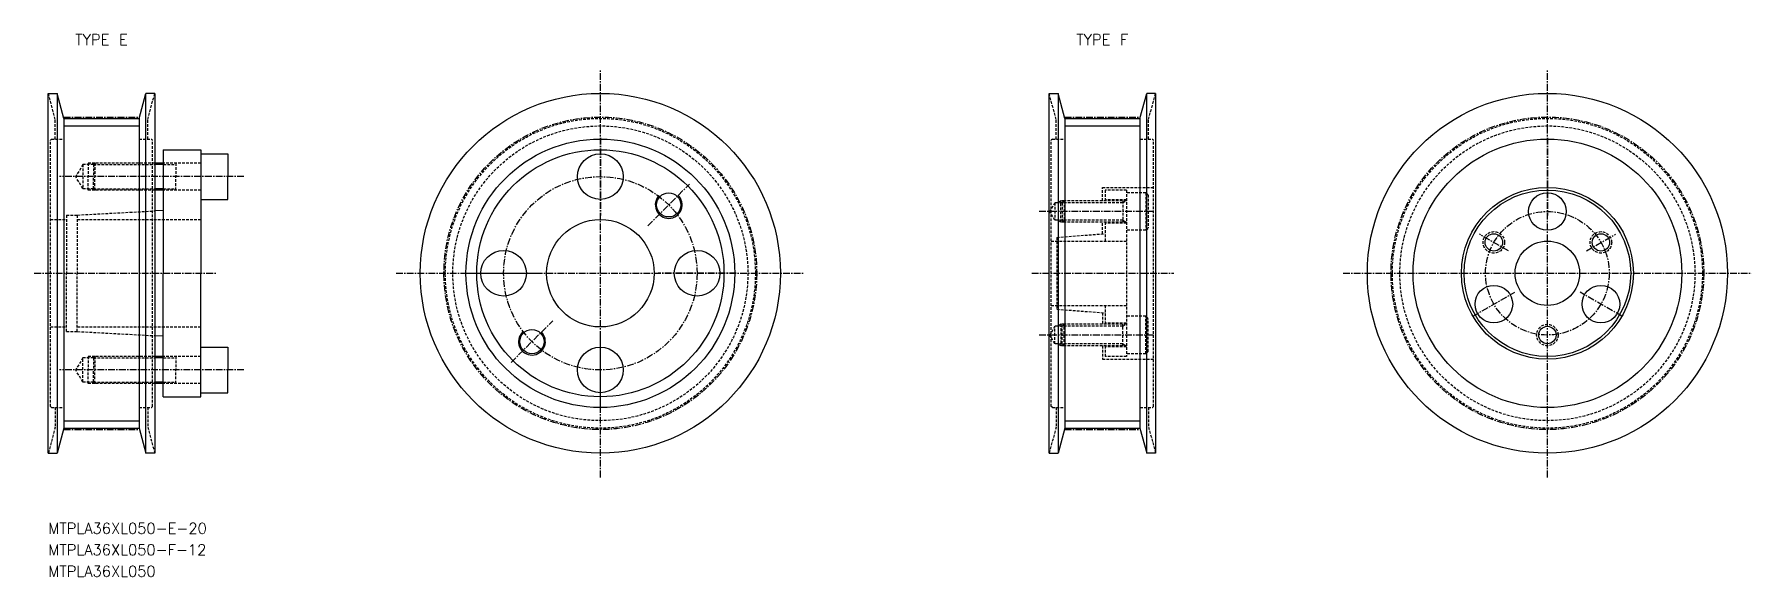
# Model space of a CAD drawing. Extents: x -2 to 317, y 55 to 156.
import ezdxf
from ezdxf.enums import TextEntityAlignment as Align

# ---------------------------------------------------------------- set-up
doc = ezdxf.new("R2010")
doc.units = 0
doc.linetypes.add('CENTER', pattern=[2, 1.25, -0.25, 0.25, -0.25])
doc.linetypes.add('DASHED', pattern=[0.75, 0.5, -0.25])
doc.layers.get('0').update_dxf_attribs({"linetype": 'CONTINUOUS'})
doc.layers.add('CENTER', color=1, linetype='CENTER')
doc.styles.add('MISUMI', font='txt.shx')

msp = doc.modelspace()

# ---------------------------------------------------------------- linework, layer by layer
at = {"color": 3, "linetype": 'DASHED'}
for p, q in [((1.87, 140.24), (0.57, 145.1)), ((19.07, 140.24), (20.38, 145.1)), ((188.08, 140.24), (186.78, 145.1)), ((205.28, 140.24), (206.58, 145.1)), ((1.87, 136.6), (1.87, 140.24)), ((19.07, 136.6), (19.07, 140.24)), ((188.08, 136.6), (188.08, 140.24)), ((205.28, 136.6), (205.28, 140.24)), ((1.17, 136.6), (0.97, 136.4)), ((0.97, 86.8), (0.97, 136.4)), ((1.17, 136.6), (3.47, 136.6)), ((17.47, 136.6), (19.77, 136.6)), ((19.77, 136.6), (19.97, 136.4)), ((19.97, 86.8), (19.97, 136.4)), ((187.38, 136.6), (187.18, 136.4)), ((187.18, 86.8), (187.18, 136.4)), ((187.38, 136.6), (189.68, 136.6)), ((203.68, 136.6), (205.98, 136.6)), ((205.98, 136.6), (206.18, 136.4)), ((206.18, 86.8), (206.18, 136.4)), ((6.97, 131.85), (5.67, 129.6)), ((6.97, 131.85), (6.97, 127.35)), ((8.97, 131.85), (6.97, 131.85)), ((7.97, 132.1), (7.97, 129.6)), ((9.22, 132.1), (7.97, 132.1)), ((9.22, 132.1), (8.97, 131.85)), ((8.97, 131.85), (20.38, 131.85)), ((8.97, 131.85), (8.97, 129.6)), ((20.38, 132.1), (9.22, 132.1)), ((9.22, 132.1), (9.22, 129.6)), ((28.97, 132.1), (21.97, 132.1)), ((21.97, 131.85), (24.31, 131.85)), ((24.31, 132.1), (24.31, 129.6)), ((6.97, 127.35), (5.67, 129.6)), ((7.97, 127.1), (7.97, 129.6)), ((8.97, 127.35), (8.97, 129.6)), ((9.22, 127.1), (9.22, 129.6)), ((24.31, 127.1), (24.31, 129.6)), ((8.97, 127.35), (6.97, 127.35)), ((9.22, 127.1), (7.97, 127.1)), ((8.97, 127.35), (20.38, 127.35)), ((9.22, 127.1), (8.97, 127.35)), ((20.38, 127.1), (9.22, 127.1)), ((21.97, 127.35), (24.31, 127.35)), ((28.97, 127.1), (21.97, 127.1)), ((187.86, 124.72), (186.93, 123.1)), ((187.86, 124.72), (187.86, 121.48)), ((189.18, 124.72), (187.86, 124.72)), ((188.97, 125.1), (188.31, 124.72)), ((188.97, 121.1), (188.97, 125.1)), ((189.56, 125.1), (188.97, 125.1)), ((189.18, 124.72), (189.56, 125.1)), ((200.48, 124.72), (189.18, 124.72)), ((189.18, 124.72), (189.18, 121.48)), ((201.18, 125.1), (189.56, 125.1)), ((189.56, 125.1), (189.56, 121.1)), ((196.68, 127.6), (206.18, 127.6)), ((196.68, 125.1), (196.68, 127.6)), ((201.18, 127.1), (197.18, 127.1)), ((197.18, 127.1), (197.18, 125.1)), ((201.18, 125.3), (197.18, 125.3)), ((200.48, 125.1), (200.48, 121.1)), ((200.48, 124.72), (201.14, 125.1)), ((201.18, 127.1), (201.18, 96.1)), ((204.78, 126.6), (201.18, 126.6)), ((204.78, 126.6), (204.78, 119.6)), ((204.78, 126.6), (205.18, 126.2)), ((205.18, 126.2), (205.18, 120)), ((0.97, 121.6), (3.97, 121.6)), ((3.97, 122.45), (3.97, 111.6)), ((3.97, 122.45), (5.97, 122.45)), ((5.97, 122.45), (20.38, 123.21)), ((5.97, 122.45), (5.97, 111.6)), ((5.97, 121.6), (28.97, 121.6)), ((187.86, 121.48), (186.93, 123.1)), ((189.18, 121.48), (187.86, 121.48)), ((188.97, 121.1), (188.31, 121.48)), ((200.48, 121.48), (189.18, 121.48)), ((189.56, 121.1), (189.18, 121.48)), ((200.48, 121.48), (201.14, 121.1)), ((188.18, 118.29), (197.18, 118.97)), ((188.18, 118.29), (188.18, 104.91)), ((189.56, 121.1), (188.97, 121.1)), ((201.18, 121.1), (189.56, 121.1)), ((196.68, 118.94), (196.68, 121.1)), ((197.18, 121.1), (197.18, 117.6)), ((201.18, 120.9), (197.18, 120.9)), ((204.78, 119.6), (201.18, 119.6)), ((204.78, 119.6), (205.18, 120)), ((187.18, 117.6), (201.18, 117.6)), ((3.97, 100.75), (3.97, 111.6)), ((5.97, 100.75), (5.97, 111.6)), ((187.18, 105.6), (201.18, 105.6)), ((197.18, 105.6), (197.18, 102.1)), ((188.18, 104.91), (197.18, 104.22)), ((196.68, 104.26), (196.68, 102.1)), ((201.18, 102.3), (197.18, 102.3)), ((204.78, 103.6), (201.18, 103.6)), ((204.78, 96.6), (204.78, 103.6)), ((204.78, 103.6), (205.18, 103.2)), ((205.18, 97), (205.18, 103.2)), ((0.97, 101.6), (3.97, 101.6)), ((3.97, 100.75), (5.97, 100.75)), ((5.97, 101.6), (28.97, 101.6)), ((5.97, 100.75), (20.38, 99.98)), ((187.86, 101.72), (186.93, 100.1)), ((187.86, 98.48), (186.93, 100.1)), ((187.86, 98.48), (187.86, 101.72)), ((189.18, 101.72), (187.86, 101.72)), ((188.97, 102.1), (188.31, 101.72)), ((188.97, 102.1), (188.97, 98.1)), ((189.56, 102.1), (188.97, 102.1)), ((189.56, 102.1), (189.18, 101.72)), ((200.48, 101.72), (189.18, 101.72)), ((189.18, 98.48), (189.18, 101.72)), ((201.18, 102.1), (189.56, 102.1)), ((189.56, 98.1), (189.56, 102.1)), ((200.48, 98.1), (200.48, 102.1)), ((200.48, 101.72), (201.14, 102.1)), ((7.97, 96.1), (7.97, 93.6)), ((9.22, 96.1), (7.97, 96.1)), ((9.22, 96.1), (8.97, 95.85)), ((9.22, 96.1), (9.22, 93.6)), ((20.38, 96.1), (9.22, 96.1)), ((28.97, 96.1), (21.97, 96.1)), ((24.31, 96.1), (24.31, 93.6)), ((189.18, 98.48), (187.86, 98.48)), ((188.97, 98.1), (188.31, 98.48)), ((189.56, 98.1), (188.97, 98.1)), ((200.48, 98.48), (189.18, 98.48)), ((189.18, 98.48), (189.56, 98.1)), ((201.18, 98.1), (189.56, 98.1)), ((196.68, 98.1), (196.68, 95.6)), ((197.18, 98.1), (197.18, 96.1)), ((201.18, 97.9), (197.18, 97.9)), ((201.18, 96.1), (197.18, 96.1)), ((200.48, 98.48), (201.14, 98.1)), ((204.78, 96.6), (201.18, 96.6)), ((204.78, 96.6), (205.18, 97)), ((6.97, 95.85), (5.67, 93.6)), ((6.97, 91.35), (5.67, 93.6)), ((6.97, 91.35), (6.97, 95.85)), ((8.97, 95.85), (6.97, 95.85)), ((7.97, 91.1), (7.97, 93.6)), ((8.97, 95.85), (8.97, 93.6)), ((8.97, 95.85), (20.38, 95.85)), ((8.97, 91.35), (8.97, 93.6)), ((9.22, 91.1), (9.22, 93.6)), ((21.97, 95.85), (24.31, 95.85)), ((24.31, 91.1), (24.31, 93.6)), ((196.68, 95.6), (206.18, 95.6)), ((8.97, 91.35), (6.97, 91.35)), ((9.22, 91.1), (7.97, 91.1)), ((8.97, 91.35), (20.38, 91.35)), ((9.22, 91.1), (8.97, 91.35)), ((20.38, 91.1), (9.22, 91.1)), ((21.97, 91.35), (24.31, 91.35)), ((28.97, 91.1), (21.97, 91.1)), ((1.17, 86.6), (0.97, 86.8)), ((1.17, 86.6), (3.47, 86.6)), ((1.87, 86.6), (1.87, 82.96)), ((17.47, 86.6), (19.77, 86.6)), ((19.07, 86.6), (19.07, 82.96)), ((19.77, 86.6), (19.97, 86.8)), ((187.38, 86.6), (187.18, 86.8)), ((187.38, 86.6), (189.68, 86.6)), ((188.08, 86.6), (188.08, 82.96)), ((203.68, 86.6), (205.98, 86.6)), ((205.28, 86.6), (205.28, 82.96)), ((205.98, 86.6), (206.18, 86.8)), ((1.87, 82.96), (0.57, 78.1)), ((19.07, 82.96), (20.38, 78.1)), ((188.08, 82.96), (186.78, 78.1)), ((205.28, 82.96), (206.58, 78.1))]:
    msp.add_line(p, q, dxfattribs=at)
at = {"color": 7, "linetype": 'CONTINUOUS'}
for p, q in [((0.57, 145.1), (2.23, 145.1)), ((0.57, 78.1), (0.57, 145.1)), ((3.47, 140.45), (2.23, 145.1)), ((2.23, 145.1), (2.23, 78.1)), ((17.47, 140.45), (18.72, 145.1)), ((20.38, 145.1), (18.72, 145.1)), ((18.72, 78.1), (18.72, 145.1)), ((20.38, 145.1), (20.38, 78.1)), ((186.78, 145.1), (188.43, 145.1)), ((186.78, 78.1), (186.78, 145.1)), ((189.68, 140.45), (188.43, 145.1)), ((188.43, 145.1), (188.43, 78.1)), ((203.68, 140.45), (204.93, 145.1)), ((206.58, 145.1), (204.93, 145.1)), ((204.93, 78.1), (204.93, 145.1)), ((206.58, 145.1), (206.58, 78.1)), ((3.47, 140.45), (17.47, 140.45)), ((3.47, 140.45), (3.47, 82.75)), ((17.47, 140.45), (17.47, 82.75)), ((189.68, 140.45), (203.68, 140.45)), ((189.68, 140.45), (189.68, 82.75)), ((203.68, 140.45), (203.68, 82.75)), ((21.97, 134.6), (28.97, 134.6)), ((21.97, 134.6), (21.97, 132.1)), ((28.97, 134.6), (28.97, 133.85)), ((21.97, 132.1), (20.38, 132.1)), ((21.97, 132.1), (21.97, 127.1)), ((28.97, 133.85), (33.97, 133.85)), ((28.97, 133.85), (28.97, 125.35)), ((33.97, 133.85), (33.97, 129.6)), ((33.97, 125.35), (33.97, 129.6)), ((21.97, 127.1), (20.38, 127.1)), ((21.97, 127.1), (21.97, 123.3)), ((28.97, 125.35), (33.97, 125.35)), ((28.97, 125.35), (28.97, 111.6)), ((21.97, 123.3), (20.38, 123.21)), ((21.97, 123.3), (21.97, 111.6)), ((21.97, 99.9), (21.97, 111.6)), ((28.97, 97.85), (28.97, 111.6)), ((21.97, 99.9), (20.38, 99.98)), ((21.97, 96.1), (21.97, 99.9)), ((21.97, 96.1), (20.38, 96.1)), ((21.97, 91.1), (21.97, 96.1)), ((28.97, 97.85), (33.97, 97.85)), ((28.97, 89.35), (28.97, 97.85)), ((33.97, 97.85), (33.97, 93.6)), ((33.97, 89.35), (33.97, 93.6)), ((21.97, 91.1), (20.38, 91.1)), ((21.97, 88.6), (21.97, 91.1)), ((21.97, 88.6), (28.97, 88.6)), ((28.97, 89.35), (33.97, 89.35)), ((28.97, 88.6), (28.97, 89.35)), ((3.47, 82.75), (2.23, 78.1)), ((3.47, 82.75), (17.47, 82.75)), ((17.47, 82.75), (18.72, 78.1)), ((189.68, 82.75), (188.43, 78.1)), ((189.68, 82.75), (203.68, 82.75)), ((203.68, 82.75), (204.93, 78.1)), ((0.57, 78.1), (2.23, 78.1)), ((20.38, 78.1), (18.72, 78.1)), ((186.78, 78.1), (188.43, 78.1)), ((206.58, 78.1), (204.93, 78.1))]:
    msp.add_line(p, q, dxfattribs=at)
at = {"color": 3, "linetype": 'CONTINUOUS'}
for p, q in [((3.47, 139.05), (17.47, 139.05)), ((189.68, 139.05), (203.68, 139.05)), ((3.47, 84.15), (17.47, 84.15)), ((189.68, 84.15), (203.68, 84.15))]:
    msp.add_line(p, q, dxfattribs=at)
at = {"color": 3}
for p, q in [((21.97, 131.85), (20.38, 131.85)), ((21.97, 127.35), (20.38, 127.35)), ((21.97, 95.85), (20.38, 95.85)), ((21.97, 91.35), (20.38, 91.35))]:
    msp.add_line(p, q, dxfattribs=at)
at = {"color": 7, "linetype": 'CONTINUOUS'}
for centre, radius in [((103.28, 111.6), 33.5), ((279.48, 111.6), 33.5), ((103.28, 111.6), 25), ((103.28, 111.6), 23), ((103.28, 111.6), 23), ((279.48, 111.6), 25), ((103.28, 129.6), 4.25), ((116, 124.33), 2.25), ((279.48, 111.6), 16), ((279.48, 111.6), 15.5), ((279.48, 123.1), 3.5), ((103.28, 111.6), 10), ((269.52, 117.35), 1.62), ((289.44, 117.35), 1.62), ((85.28, 111.6), 4.25), ((121.28, 111.6), 4.25), ((279.48, 111.6), 6), ((269.52, 105.85), 3.5), ((289.44, 105.85), 3.5), ((90.55, 98.87), 2.25), ((279.48, 100.1), 1.62), ((103.28, 93.6), 4.25)]:
    msp.add_circle(centre, radius, dxfattribs=at)
at = {"color": 3, "linetype": 'DASHED'}
for centre, radius in [((103.28, 111.6), 28.85), ((103.28, 111.6), 27.45), ((279.48, 111.6), 28.85), ((279.48, 111.6), 27.45), ((269.52, 117.35), 2), ((289.44, 117.35), 2), ((279.48, 100.1), 2)]:
    msp.add_circle(centre, radius, dxfattribs=at)
at = {"color": 3}
for centre in [(116, 124.33), (90.55, 98.87)]:
    msp.add_arc(centre, 2.5, 135, 47, dxfattribs=at)
at = {"layer": 'CENTER', "color": 1, "linetype": 'CENTER'}
for p, q in [((103.28, 73.6), (103.28, 149.6)), ((279.48, 73.6), (279.48, 149.6)), ((3.47, 140.7), (17.47, 140.7)), ((189.68, 140.7), (203.68, 140.7)), ((103.28, 136.85), (103.28, 122.35)), ((279.48, 136.85), (279.48, 122.35)), ((36.97, 129.6), (2.67, 129.6)), ((112.12, 120.44), (119.89, 128.22)), ((206.18, 123.1), (184.89, 123.1)), ((272.23, 115.79), (266.82, 118.91)), ((286.74, 115.79), (292.15, 118.91)), ((-2.03, 111.6), (31.97, 111.6)), ((65.28, 111.6), (141.28, 111.6)), ((78.03, 111.6), (92.53, 111.6)), ((128.53, 111.6), (114.03, 111.6)), ((183.57, 111.6), (209.97, 111.6)), ((241.48, 111.6), (317.48, 111.6)), ((265.63, 103.6), (273.42, 108.1)), ((293.34, 103.6), (285.55, 108.1)), ((86.66, 94.98), (94.44, 102.76)), ((103.28, 86.35), (103.28, 100.85)), ((206.18, 100.1), (184.89, 100.1)), ((36.97, 93.6), (2.67, 93.6)), ((3.47, 82.49), (17.47, 82.49)), ((189.68, 82.49), (203.68, 82.49))]:
    msp.add_line(p, q, dxfattribs=at)
for centre, radius in [((103.28, 111.6), 29.1), ((279.48, 111.6), 29.1), ((103.28, 111.6), 18), ((279.48, 111.6), 11.5)]:
    msp.add_circle(centre, radius, dxfattribs=at)

# ---------------------------------------------------------------- texts
at = {"color": 7, "linetype": 'CONTINUOUS', "style": 'MISUMI'}
for s, p in [('TYPE E', (10.47, 155.1)), ('TYPE F', (196.68, 155.1))]:
    msp.add_text(s, height=2, dxfattribs=at).set_placement(p, align=Align.MIDDLE_CENTER)
for s, p in [('MTPLA36XL050-E-20', (0.57, 63.1)), ('MTPLA36XL050-F-12', (0.57, 59.1)), ('MTPLA36XL050', (0.57, 55.1))]:
    msp.add_text(s, height=2, dxfattribs=at).set_placement(p)

doc.saveas('drawing.dxf')
